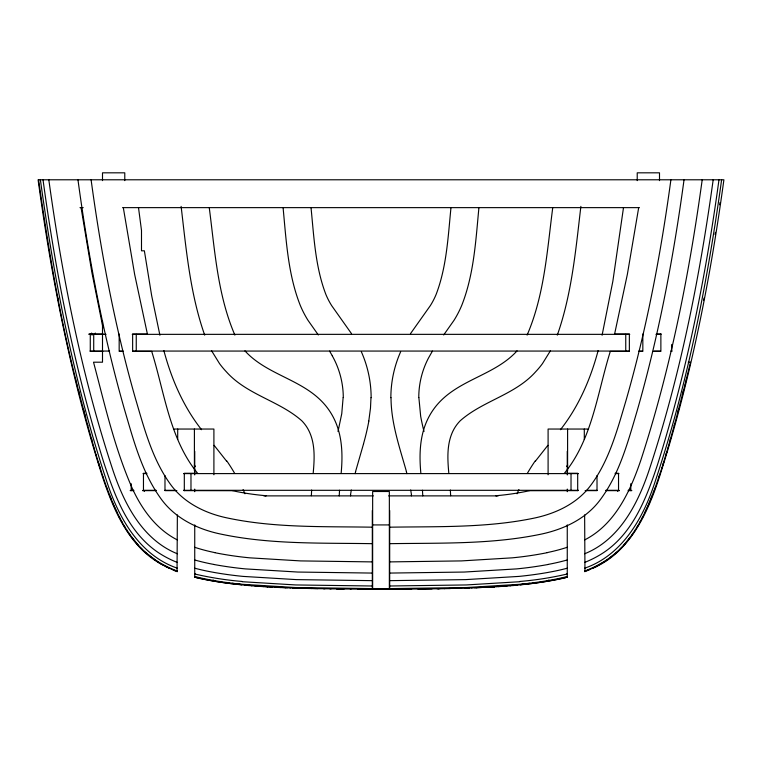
<?xml version="1.0" encoding="UTF-8"?>
<svg xmlns="http://www.w3.org/2000/svg" width="762" height="762" viewBox="0 0 762 762"><rect width="100%" height="100%" fill="white"/><g stroke="black" fill="none" stroke-linecap="round" stroke-linejoin="round"><path stroke-width="1.14" d="M343.129 397.554L341.757 413.699L338.014 431.511M370.98 397.688L370.484 408.146L368.779 421.053M311.372 495.719L311.629 490.052M339.233 495.881L339.538 490.223M450.971 207.645C448.056 236.82 446.703 266.9 436.074 294.561A74.305 74.305 0 0 1 430.397 305.552L410.442 333.737M478.927 207.54C475.783 240.411 474.021 274.263 461.772 305.305A101.984 101.984 0 0 1 454 320.345L443.675 334.975M341.138 473.335C342.862 455.133 342.405 435.997 334.289 419.233A66.646 66.646 0 0 0 321.688 401.269C300.399 379.495 267.776 374.39 246.545 352.587A57.169 57.169 0 0 1 244.954 350.844M313.192 473.164C314.554 458.41 315.42 442.503 308.019 429.082A38.776 38.776 0 0 0 301.781 420.767C279.149 400.726 246.812 394.802 226.304 371.723A84.83 84.83 0 0 1 219.542 363.626L211.598 350.777M552.745 207.635C547.164 250.479 544.42 294.951 527.113 335.099M580.882 206.378C575.767 249.65 571.871 293.761 557.308 335.128M350.53 495.881L350.634 494.986M623.497 207.635L612.848 281.283L602.085 335.251M684.038 179.784C673.408 258.185 658.663 336.128 636.746 412.204C627.774 442.427 619.439 474.05 600.285 499.71C586.035 519.065 563.128 529.657 540.106 534.352C490.69 544.535 439.855 542.877 389.687 543.677M670.903 179.784C660.73 254.632 646.614 329.051 625.669 401.669C617.077 430.54 609.105 460.753 590.788 485.261C577.186 503.73 555.298 513.807 533.324 518.284C486.137 527.99 437.588 526.428 389.687 527.19M702.202 179.784C689.172 274.653 670.512 369.065 640.832 460.229C630.307 491.119 615.22 524.342 584.635 539.925M721.614 179.784C707.241 283.397 687.219 386.744 653.653 485.994C641.928 520.436 620.925 555.774 584.635 568.204M713.184 179.784C699.545 278.349 680.123 376.495 648.795 471.068C637.518 504.463 619.211 539.877 584.635 553.774M718.976 179.784C705.812 276.358 686.638 372.323 657.292 465.353C646.424 498.005 632.965 533.562 602.761 553.145A104.051 104.051 0 0 1 585.864 561.937L584.635 562.47M719.661 204.778L719.985 202.587M638.689 207.635L627.364 274.32L614.61 334.013L629.364 334.013L629.364 351.396L610.305 351.396C597.446 392.401 592.445 439.007 564.385 473.269L577.682 473.269L577.682 490.642M715.089 234.553L715.432 232.343M703.631 300.209L704.05 298.028M686.076 380.295L690.534 362.198L688.248 362.198M684.8 385.353L686.219 380M684.943 385.058L677.837 412.08M682.314 395.078L683.552 390.277M678.856 408.47L676.399 417.452M676.542 417.119L674.16 425.739M674.294 425.387L667.779 448.485M355.559 471.602L363.569 443.751M598.141 350.549C590.588 378.943 578.72 406.517 560.441 429.711M670.112 440.303L670.646 438.436M667.912 448.104L661.768 468.363M665.74 455.419L666.75 451.99M662.75 465.23L663.74 462.039M661.902 467.954L654.968 488.375M658.844 477.326L659.816 474.402M655.101 487.937L648.138 505.511M653.358 492.69L654.006 490.985M651.091 498.481L652.062 496.043M649.129 503.225L650.11 500.882M648.262 505.054L645.128 512.121M646.138 509.969L647.138 507.759M617.591 491.338L617.906 490.642M645.252 511.654C635.794 531.914 622.087 551.069 602.475 562.537A111.5 111.5 0 0 1 584.664 571.043L584.635 571.09M642.033 518.341L643.071 516.312M550.402 350.777L542.458 363.626A84.83 84.83 0 0 1 535.696 371.723C515.188 394.811 482.851 400.726 460.219 420.767A39.005 39.005 0 0 0 452.828 431.311C446.675 444.341 447.532 459.191 448.808 473.164M639.918 522.284L640.985 520.332M432.425 351.092L428.444 358.121A85.096 85.096 0 0 0 418.776 397.554M636.67 527.876L637.765 526.047M634.451 531.409L635.565 529.666M632.165 534.781L633.317 533.114M535.476 461.077L547.888 445.322M631.012 536.419L623.726 545.449M566.547 466.496L567.671 465.106M619.849 549.507L621.154 548.192M617.163 552.059L607.076 560.06L597.389 565.88M596.065 566.766L584.635 571.614M592.122 568.481C628.517 553.526 646.671 515.303 658.387 480.174C690.086 382.514 710.013 281.397 723.9 179.784L38.1 179.784C51.806 280.426 71.599 380.505 102.641 477.317C114.129 511.54 130.254 549.154 164.611 565.88M590.293 569.3L586.521 570.881M584.959 571.624L584.635 514.912M567.261 547.278L566.509 547.526A177.575 177.575 0 0 1 549.497 552.088L547.173 552.612M567.261 559.965L566.518 560.175A216.684 216.684 0 0 1 548.097 564.413L547.811 564.499M566.642 573.91L567.261 573.748M567.261 576.52L565.271 577.015A254.317 254.317 0 0 1 548.097 580.539L547.535 580.654A401.145 401.145 0 0 1 520.665 584.235L466.687 587.531L389.687 588.597L389.687 510.492M565.528 577.567L567.261 577.139L567.261 524.885M529.038 490.699L578.025 490.642M548.097 580.358L548.973 580.196M548.097 581.101L547.449 581.216A400.25 400.25 0 0 1 534.191 583.235M495.891 495.881L496.776 495.795M519.941 581.701L466.249 584.949L389.687 585.997M517.227 585.168L520.856 584.825M511.959 585.311L514.226 585.092A383.153 383.153 0 0 0 516.426 584.845M513.75 585.483L517.474 585.159M510.159 585.788L513.988 585.483M503.701 586.016L507.321 585.721M506.454 586.083L510.397 585.788M502.625 586.359L506.682 586.073M496.081 586.559L498.986 586.359M498.662 586.626L502.853 586.359M492.071 586.807L498.881 586.616M489.995 586.931L494.567 586.883M494.767 586.873L474.536 587.683M483.613 587.273L486.842 587.102M485.918 587.34L490.318 587.121M476.631 587.75L481.536 587.55M471.735 587.94L476.802 587.75M464.772 588.035L469.744 587.864M466.649 588.112L471.897 587.931M466.811 588.102L454.276 588.35M455.914 588.416L461.524 588.264M448.742 588.474L456.057 588.407M444.379 588.674L450.38 588.54M437.036 588.702L440.017 588.655M438.293 588.778L444.494 588.664M438.398 588.769L417.843 588.95M425.444 588.95L432.073 588.864M418.662 589.026L425.52 588.95M418.738 589.016L389.687 589.102L404.422 589.112M404.374 589.121L411.699 589.074M389.687 561.899L461.486 560.908L512.169 557.841A343.443 343.443 0 0 0 547.192 552.688M389.687 573.072L464.182 572.052L516.569 568.9A374.59 374.59 0 0 0 547.821 564.537M389.687 580.654L465.601 579.615L518.893 576.405A389.544 389.544 0 0 0 548.068 572.424L548.097 572.395A234.267 234.267 0 0 0 567.271 568.214M79.991 207.635L83.21 207.635M122.653 207.635L639.347 207.635M88.964 334.013L103.203 334.013M656.463 334.013L661.149 334.013M89.002 334.347L106.061 334.347M132.236 334.347L629.764 334.347M655.958 334.347L660.711 334.347M90.049 351.063L109.595 351.063M119.501 351.063L123.196 351.063M132.626 351.063L629.374 351.063M638.804 351.063L642.499 351.063M654.167 351.063L660.54 351.063M670.884 351.063L671.951 351.063M102.756 351.396L90.278 351.396L90.278 334.013M122.692 351.396L119.167 351.396L119.167 334.013M639.308 351.396L642.833 351.396L642.833 334.013M652.815 351.396L660.873 351.396L660.873 334.013M173.603 429.044L213.903 429.044L213.903 474.774M588.397 429.044L548.097 429.044L548.097 474.774M146.895 473.269L143.466 473.269L143.466 490.642M615.105 473.269L618.534 473.269L618.534 490.642M143.085 473.602L146.656 473.602M183.528 473.602L578.472 473.602M615.344 473.602L618.915 473.602M130.893 490.309L133.864 490.309M143.085 490.309L156.172 490.309M164.916 490.309L175.479 490.309M183.528 490.309L578.472 490.309M586.521 490.309L597.084 490.309M605.828 490.309L618.915 490.309M628.136 490.309L631.107 490.309M130.15 490.642L133.636 490.642M142.494 490.642L155.934 490.642M176.851 490.642L164.983 490.642L164.983 475.583M183.975 490.642L232.962 490.699M585.149 490.642L597.017 490.642L597.017 475.583M606.066 490.642L619.506 490.642M628.364 490.642L631.85 490.642M263.852 495.881L373.351 495.881M388.649 495.881L498.148 495.881M372.647 524.923L389.353 524.923M372.647 588.864L389.353 588.864M372.647 589.036L389.353 589.036M372.313 527.19C323.726 526.371 274.415 528.104 226.619 517.817C204.797 513.169 183.366 502.52 170.202 483.946C152.009 458.676 144.113 427.911 135.436 398.478C114.929 326.879 101.146 253.536 91.097 179.784M372.313 543.677C321.431 542.82 269.796 544.649 219.742 533.857C196.882 528.99 174.441 517.808 160.668 498.329C141.637 471.868 133.379 439.674 124.311 408.861C102.86 333.851 88.459 257.032 77.962 179.784M372.313 561.899L300.514 560.908L249.831 557.841A343.443 343.443 0 0 1 214.808 552.688M372.313 573.072L297.818 572.052L245.431 568.9A374.59 374.59 0 0 1 214.179 564.537M372.313 580.654L296.399 579.615L243.107 576.405A389.544 389.544 0 0 1 213.931 572.424L213.903 572.395A234.267 234.267 0 0 1 194.729 568.214M372.313 585.997L295.751 584.949L242.059 581.701M357.578 589.112L372.313 589.169L350.301 589.074M343.262 589.016L351.025 589.007M344.157 588.95L329.927 588.864M336.48 588.95L343.338 589.026M323.602 588.769L331.137 588.797M317.506 588.664L324.964 588.702M311.62 588.54L317.621 588.674M316.706 588.55L292.256 587.864M305.943 588.407L311.744 588.55M300.476 588.264L306.086 588.416M295.189 588.102L300.619 588.274M290.103 587.931L295.351 588.112M285.198 587.75L290.265 587.94M280.464 587.55L285.369 587.75M287.464 587.683L275.158 587.102M275.892 587.34L280.645 587.55M271.482 587.111L276.082 587.34M267.233 586.873L271.682 587.121M272.005 586.931L263.014 586.359M263.119 586.616L267.433 586.883M259.147 586.359L263.338 586.626M255.318 586.073L259.375 586.359M251.603 585.788L255.546 586.083M254.679 585.721L258.299 586.016M248.012 585.483L251.841 585.788M244.526 585.159L248.25 585.483M250.041 585.311L247.774 585.092A383.153 383.153 0 0 1 245.574 584.845M265.224 495.795L266.109 495.881M241.144 584.825L244.773 585.168M213.903 581.101L214.551 581.216A400.25 400.25 0 0 0 227.809 583.235M213.027 580.196L213.903 580.358M214.189 564.499L213.903 564.442A216.684 216.684 0 0 1 195.472 560.203L194.739 559.965M214.827 552.612L212.503 552.117A177.575 177.575 0 0 1 195.482 547.554L194.739 547.278M194.739 576.52L196.729 577.015A254.317 254.317 0 0 0 213.903 580.539L214.465 580.654A401.145 401.145 0 0 0 241.335 584.235L295.313 587.531L372.313 588.597L372.313 510.492M194.739 524.885L194.739 577.139L196.472 577.567M194.739 573.748L195.358 573.91M177.365 571.09L177.317 571.081A111.5 111.5 0 0 1 159.506 562.575C139.951 551.021 126.197 531.943 116.748 511.654M177.041 571.624L177.365 514.912M177.365 568.204C140.075 555.441 119.167 518.674 107.385 483.337C74.533 384.848 54.559 282.492 40.386 179.784M177.365 571.614L173.184 570.09M177.365 562.47L176.117 561.965A104.051 104.051 0 0 1 159.21 553.183C128.159 532.876 114.776 496.014 103.737 462.353C74.99 370.237 56.026 275.33 43.024 179.784M175.479 570.881L165.935 566.766M177.365 553.774C142.789 539.877 124.482 504.463 113.205 471.068C81.877 376.495 62.455 278.349 48.816 179.784M169.878 568.481L159.22 563.07M177.365 539.925C155.543 528.847 140.827 507.911 131.235 485.994C114.138 446.275 104.575 403.86 93.526 362.198L102.499 362.198L102.499 321.059M158.039 562.099L144.837 552.059M140.846 548.192L142.151 549.507M138.274 545.449L130.988 536.419M214.112 445.322L226.524 461.077M194.329 465.106L195.453 466.496M201.559 429.711C183.28 406.517 171.412 378.943 163.859 350.549M318.325 334.975L308.01 320.345A101.984 101.984 0 0 1 300.238 305.305C287.969 274.263 286.217 240.411 283.073 207.54M128.683 533.114L129.835 534.781M351.558 333.737L331.613 305.552A74.305 74.305 0 0 1 325.926 294.561C315.297 266.929 313.944 236.858 311.029 207.702M126.435 529.666L127.549 531.409M124.235 526.047L125.33 527.876M329.575 351.092L332.289 355.74M121.015 520.332L122.082 522.284M118.929 516.312L119.967 518.341M116.872 512.121L113.738 505.054M234.886 335.099C217.58 294.951 214.836 250.479 209.255 207.635M144.094 490.642L144.409 491.338M114.862 507.759L115.862 509.969M112.747 502.758L113.862 505.511M112.871 503.225L106.899 487.937M109.938 496.043L110.909 498.481M107.032 488.375L103.032 476.907M204.692 335.128C190.129 293.761 186.233 249.65 181.118 206.378M103.156 477.326L96.126 455.028M100.232 468.363L98.26 462.039M96.26 455.419L94.088 448.104M94.221 448.485L87.706 425.387M91.354 438.436L91.888 440.303M406.441 471.602C399.631 447.389 391.087 423.139 391.02 397.688M87.84 425.739L83.144 408.47M84.163 412.08L77.057 385.058M84.744 414.242L85.601 417.452M78.448 390.277L79.686 395.078M75.781 380L77.2 385.353M75.924 380.295C59.226 314.335 48.139 247.098 38.576 179.784M159.915 335.251L151.686 295.77L144.37 250.803L141.494 250.803L141.494 230.41L138.503 207.635M95.288 333.051L95.498 334.013M103.003 327.841L91.926 272.72L81.058 207.635M91.64 333.032L92.069 335.185M57.95 298.028L58.369 300.209M123.311 207.635L134.636 274.32L147.39 334.013L132.636 334.013L132.636 351.396L151.695 351.396C164.554 392.401 169.555 439.007 197.615 473.269L184.318 473.269L184.318 490.642M411.366 494.986L411.47 495.881M420.862 473.335C419.138 455.133 419.595 435.997 427.711 419.233A66.646 66.646 0 0 1 440.312 401.269C461.601 379.495 494.224 374.39 515.455 352.587A57.169 57.169 0 0 0 517.046 350.844M422.462 490.223L422.767 495.881M450.371 490.052L450.628 495.719M418.871 397.554L420.672 416.309A226.99 226.99 0 0 0 424.005 431.502M671.722 344.443L671.722 351.396M659.501 180.623L659.501 172.822L637.222 172.822L637.222 180.623M630.812 483.699L630.812 490.642M625.745 334.347L625.745 351.063M584.302 429.044L584.302 439.512M571.024 473.602L571.024 490.309M567.595 429.044L567.595 470.935M567.261 451.323L567.261 474.936M567.261 489.099L567.261 491.69M389.353 589.159L389.353 491.509L372.647 491.509L372.647 589.159M194.739 451.323L194.739 474.936M194.739 489.099L194.739 491.69M194.405 429.044L194.405 470.935M190.976 473.602L190.976 490.309M177.698 429.044L177.698 439.512M136.255 334.347L136.255 351.063M131.188 483.699L131.188 490.642M124.778 180.623L124.778 172.822L102.499 172.822L102.499 180.623M93.716 334.347L93.716 351.063M529.066 490.804A265.081 265.081 0 0 1 496.767 495.652M265.233 495.652A265.081 265.081 0 0 1 232.934 490.804M566.69 574.129A329.698 329.698 0 0 1 519.922 581.454M242.078 581.454A329.698 329.698 0 0 1 195.31 574.129M565.566 577.748A339.719 339.719 0 0 1 520.837 584.625M241.163 584.625A339.719 339.719 0 0 1 196.434 577.748M533.2 583.368A400.25 400.25 0 0 1 528.095 583.997M527.066 584.121A400.25 400.25 0 0 1 520.598 584.806M567.261 577.072A245.116 245.116 0 0 1 548.097 581.082M213.903 581.082A245.116 245.116 0 0 1 194.739 577.072M241.402 584.806A400.25 400.25 0 0 1 234.934 584.121M233.905 583.997A400.25 400.25 0 0 1 228.8 583.368M535.581 582.492A383.153 383.153 0 0 1 533.686 582.768M529.847 583.292A383.153 383.153 0 0 1 527.866 583.549M523.846 584.044A383.153 383.153 0 0 1 520.722 584.397M241.278 584.397A383.153 383.153 0 0 1 238.154 584.044M234.134 583.549A383.153 383.153 0 0 1 232.153 583.292M228.314 582.768A383.153 383.153 0 0 1 226.419 582.492M517.046 493.786A193.205 193.205 0 0 1 518.912 489.595M527.304 473.412A193.205 193.205 0 0 1 535.219 460.896M226.781 460.896A193.205 193.205 0 0 1 234.696 473.412M243.088 489.595A193.205 193.205 0 0 1 244.954 493.786M332.242 355.768A85.839 85.839 0 0 1 343.291 397.554M406.356 471.621A176.736 176.736 0 0 1 406.937 473.64M410.68 490.014A176.736 176.736 0 0 1 411.499 494.967M350.501 494.967A176.736 176.736 0 0 1 351.32 490.014M355.063 473.64A176.736 176.736 0 0 1 355.644 471.621M368.856 421.062A254.86 254.86 0 0 1 363.531 443.732M361.35 351.749A113.643 113.643 0 0 1 371.142 397.688M390.858 397.688A113.643 113.643 0 0 1 400.65 351.749"/></g></svg>
